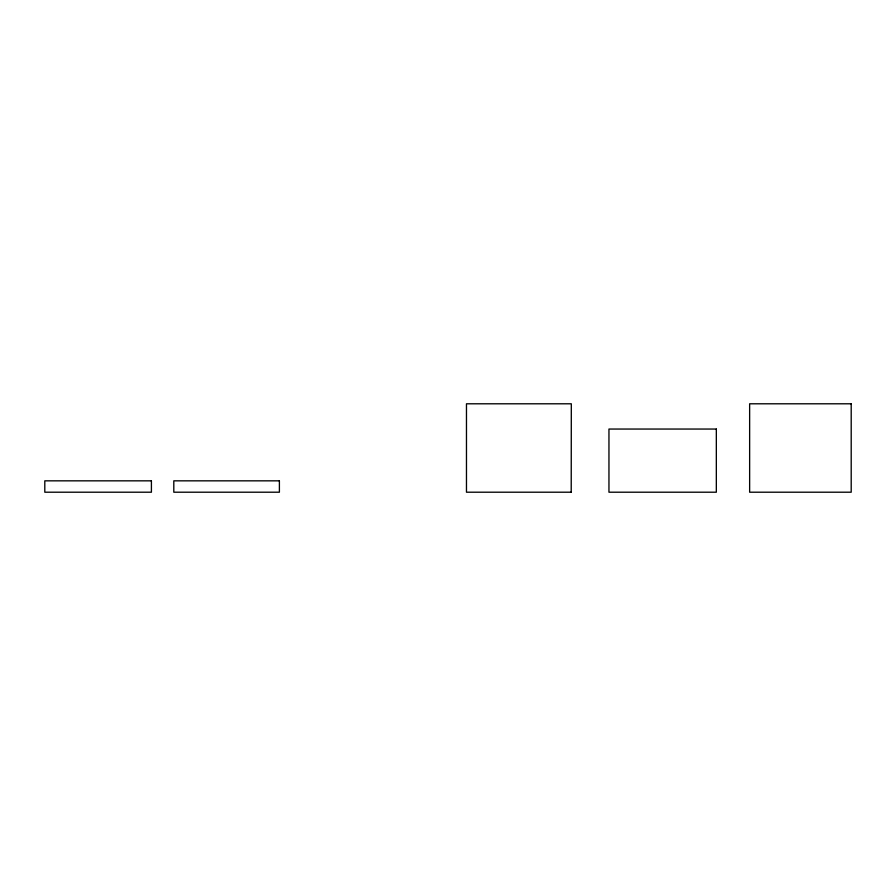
<?xml version="1.0" encoding="UTF-8"?>
<svg xmlns="http://www.w3.org/2000/svg" width="896" height="896" viewBox="0 0 896 896"><rect width="100%" height="100%" fill="white"/><g stroke="black" fill="none" stroke-linecap="round" stroke-linejoin="round"><path stroke-width="1.34" d="M571.312 492.206L466.469 492.206L466.469 403.794L571.312 403.794L571.211 492.206M851.2 403.794L749.638 403.794L749.638 492.206L851.2 492.206L851.2 403.794M716.33 429.05L608.955 429.05L608.955 492.206L716.33 492.206L716.33 429.05M151.413 480.838L44.8 480.838L44.8 492.206L151.413 492.206L151.413 480.838M279.395 480.838L173.802 480.838L173.802 492.206L279.395 492.206L279.395 480.838"/></g></svg>
